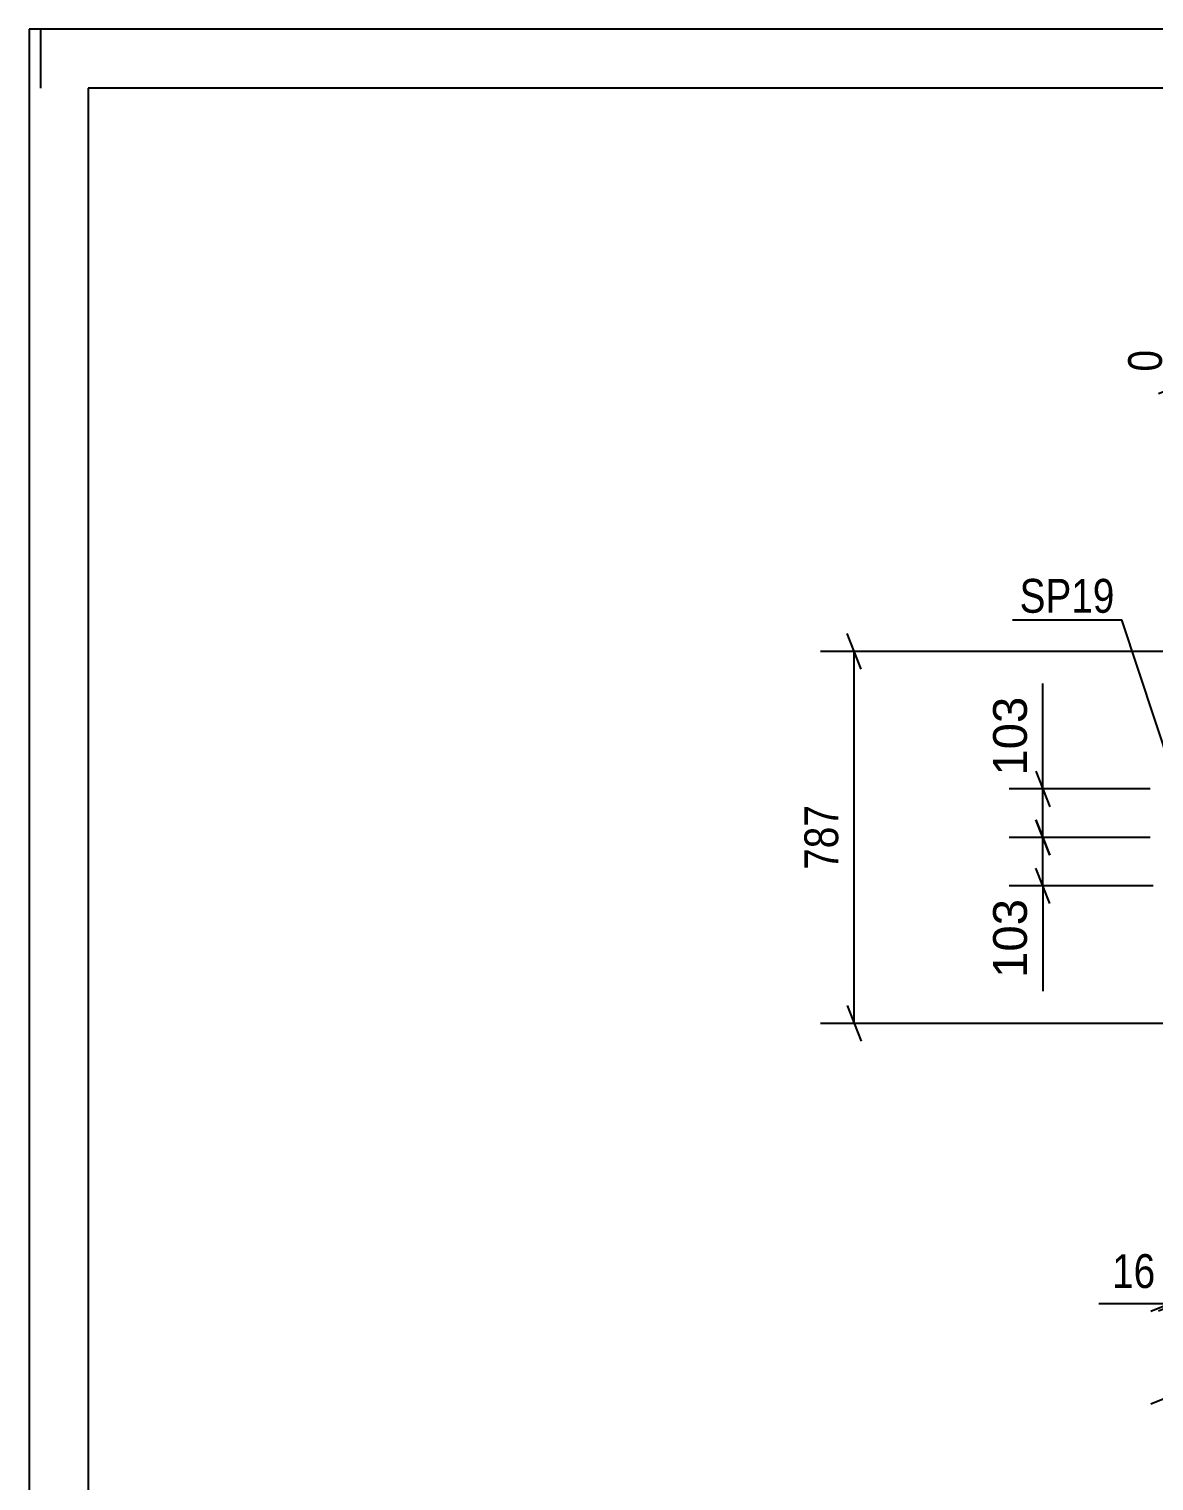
# Model space of a CAD drawing. Header units: millimetres. Extents: x -116 to 725, y -402 to 192.
# Drawn here: x -115.8 to -20.5, y 68.8 to 191.7 of the extents above; entities that cross this region are included whole.
import ezdxf

# ---------------------------------------------------------------- set-up
doc = ezdxf.new("R2010")
doc.units = ezdxf.units.MM
doc.styles.add('Arial', font='ARIAL.TTF', dxfattribs={"height": 0.2})
doc.styles.add('Arial Narrow', font='ARIALN.TTF', dxfattribs={"height": 0.2})

# ---------------------------------------------------------------- blocks, each defined once
blk = doc.blocks.new('Unknown-203723472-1133')
at = {"color": 5, "linetype": 'Continuous'}
for p, q in [((725.23, 191.75), (-115.77, 191.75)), ((-115.77, 191.75), (-115.77, -402.25)), ((-114.77, 186.75), (-114.77, 191.75)), ((720.23, 186.75), (-110.77, 186.75)), ((-110.77, 186.75), (-110.77, -397.25))]:
    blk.add_line(p, q, dxfattribs=at)
blk = doc.blocks.new('StraightDimension-203723472-7290 - 6595')
at = {"color": 7, "linetype": 'Continuous'}
for p, q in [((-19.3, 115.82), (-19.3, 81.43)), ((-18.66, 115.82), (-18.66, 81.43)), ((-19.3, 83.83), (-25.21, 83.83)), ((-19.3, 83.83), (-25.21, 83.83)), ((-20.8, 83.23), (-17.8, 84.43)), ((-17.16, 84.43), (-20.16, 83.23)), ((-19.3, 83.83), (-18.66, 83.83))]:
    blk.add_line(p, q, dxfattribs=at)
at = {"color": 0}
blk.add_wipeout([(-19.82, 84.58), (-19.82, 88.78), (-24.68, 88.78), (-24.68, 84.58)], dxfattribs=at)
at = {"color": 3, "style": 'Arial Narrow'}
blk.add_text('16', height=2.863, dxfattribs=at).set_placement((-24.08, 85.18))
blk = doc.blocks.new('StraightDimension-203723472-6927 - 6595')
at = {"color": 7, "linetype": 'Continuous'}
for p, q in [((-30.54, 124.82), (-29.34, 121.82)), ((-20.86, 123.32), (-32.79, 123.32)), ((-29.94, 119.22), (-29.94, 123.32)), ((-29.34, 117.72), (-30.54, 120.72)), ((-20.61, 119.22), (-32.79, 119.22)), ((-29.94, 119.22), (-29.94, 110.3)), ((-29.94, 119.22), (-29.94, 110.3))]:
    blk.add_line(p, q, dxfattribs=at)
at = {"color": 0}
blk.add_wipeout([(-30.69, 118.7), (-34.89, 118.7), (-34.89, 110.83), (-30.69, 110.83)], dxfattribs=at)
at = {"color": 3, "style": 'Arial'}
blk.add_text('103', height=2.865, rotation=90.0002, dxfattribs=at).set_placement((-31.29, 111.43))
blk = doc.blocks.new('StraightDimension-203723472-6943 - 6595')
at = {"color": 7, "linetype": 'Continuous'}
for p, q in [((-29.94, 127.42), (-29.94, 136.35)), ((-29.94, 127.42), (-29.94, 136.35)), ((-30.54, 128.92), (-29.34, 125.92)), ((-20.86, 127.42), (-32.79, 127.42)), ((-29.94, 123.32), (-29.94, 127.42)), ((-29.34, 121.82), (-30.54, 124.82)), ((-20.86, 123.32), (-32.79, 123.32))]:
    blk.add_line(p, q, dxfattribs=at)
at = {"color": 0}
blk.add_wipeout([(-30.69, 135.82), (-34.89, 135.82), (-34.89, 127.95), (-30.69, 127.95)], dxfattribs=at)
at = {"color": 3, "style": 'Arial'}
blk.add_text('103', height=2.865, rotation=90.0002, dxfattribs=at).set_placement((-31.29, 128.55))
blk = doc.blocks.new('StraightDimension-203723472-7109 - 6595')
at = {"color": 7, "linetype": 'Continuous'}
for p, q in [((-45.32, 137.57), (-46.52, 140.57)), ((13.95, 139.07), (-48.77, 139.07)), ((-45.92, 107.58), (-45.92, 139.07)), ((-46.52, 109.08), (-45.32, 106.08)), ((13.95, 107.58), (-48.77, 107.58))]:
    blk.add_line(p, q, dxfattribs=at)
at = {"color": 0}
blk.add_wipeout([(-46.67, 126.67), (-50.87, 126.67), (-50.87, 119.98), (-46.67, 119.98)], dxfattribs=at)
at = {"color": 3, "style": 'Arial Narrow'}
blk.add_text('787', height=2.863, rotation=90.0002, dxfattribs=at).set_placement((-47.27, 120.58))
blk = doc.blocks.new('StraightDimension-203723472-7175 - 6595')
at = {"color": 7, "linetype": 'Continuous'}
blk.add_line((-17.8, 76.56), (-20.8, 75.36), dxfattribs=at)
blk = doc.blocks.new('StraightDimension-203723472-17724 - 6595')
at = {"color": 7, "linetype": 'Continuous'}
for p, q in [((10.49, 137.42), (10.49, 168.24)), ((-18.66, 130.82), (-18.66, 164.59)), ((-17.16, 162.06), (-20.16, 160.86)), ((-18.66, 161.46), (10.49, 161.46)), ((8.99, 160.86), (11.99, 162.06))]:
    blk.add_line(p, q, dxfattribs=at)
at = {"color": 0}
blk.add_wipeout([(-0.74, 162.21), (-0.74, 166.41), (-7.43, 166.41), (-7.43, 162.21)], dxfattribs=at)
at = {"color": 3, "style": 'Arial Narrow'}
blk.add_text('729', height=2.863, dxfattribs=at).set_placement((-6.83, 162.81))
at = {"color": 0, "linetype": 'Continuous'}
for points in [[(9.89, 168.84), (5.69, 168.84), (5.69, 162.16), (9.89, 162.16)], [(-19.26, 165.19), (-23.46, 165.19), (-23.46, 162.16), (-19.26, 162.16)]]:
    blk.add_wipeout(points, dxfattribs=at)
at = {"color": 3, "linetype": 'Continuous', "style": 'Arial Narrow'}
for s, height, p in [('729', 2.863, (9.29, 162.76)), ('0', 2.86, (-19.86, 162.76))]:
    blk.add_text(s, height=height, rotation=90.0002, dxfattribs=at).set_placement(p)
blk = doc.blocks.new('Mark-203723472-6650 - 6595')
at = {"color": 0}
blk.add_wipeout([(-23.87, 142.34), (-23.87, 145.34), (-31.91, 145.34), (-31.91, 142.34)], dxfattribs=at)
blk.add_wipeout([(-23.87, 142.34), (-23.87, 145.34), (-31.91, 145.34), (-31.91, 142.34)], dxfattribs=at)
at = {"color": 30, "linetype": 'Continuous'}
for p in [(-32.51, 141.74), (-19.02, 128.95)]:
    blk.add_line(p, (-23.27, 141.74), dxfattribs=at)
at = {"color": 3, "style": 'Arial Narrow'}
blk.add_text('SP19', height=2.863, dxfattribs=at).set_placement((-31.91, 142.34))

msp = doc.modelspace()

# ---------------------------------------------------------------- block references
msp.add_blockref('Unknown-203723472-1133', (0, 0))

# ---------------------------------------------------------------- next in the draw order: block references
msp.add_blockref('StraightDimension-203723472-7290 - 6595', (0, 0))

# ---------------------------------------------------------------- next in the draw order: block references
msp.add_blockref('StraightDimension-203723472-6927 - 6595', (0, 0))

# ---------------------------------------------------------------- next in the draw order: block references
msp.add_blockref('StraightDimension-203723472-6943 - 6595', (0, 0))

# ---------------------------------------------------------------- next in the draw order: block references
msp.add_blockref('StraightDimension-203723472-7109 - 6595', (0, 0))

# ---------------------------------------------------------------- next in the draw order: block references
for name in ['StraightDimension-203723472-17724 - 6595', 'StraightDimension-203723472-7175 - 6595']:
    msp.add_blockref(name, (0, 0))

# ---------------------------------------------------------------- next in the draw order: block references
msp.add_blockref('Mark-203723472-6650 - 6595', (0, 0))

doc.saveas('drawing.dxf')
